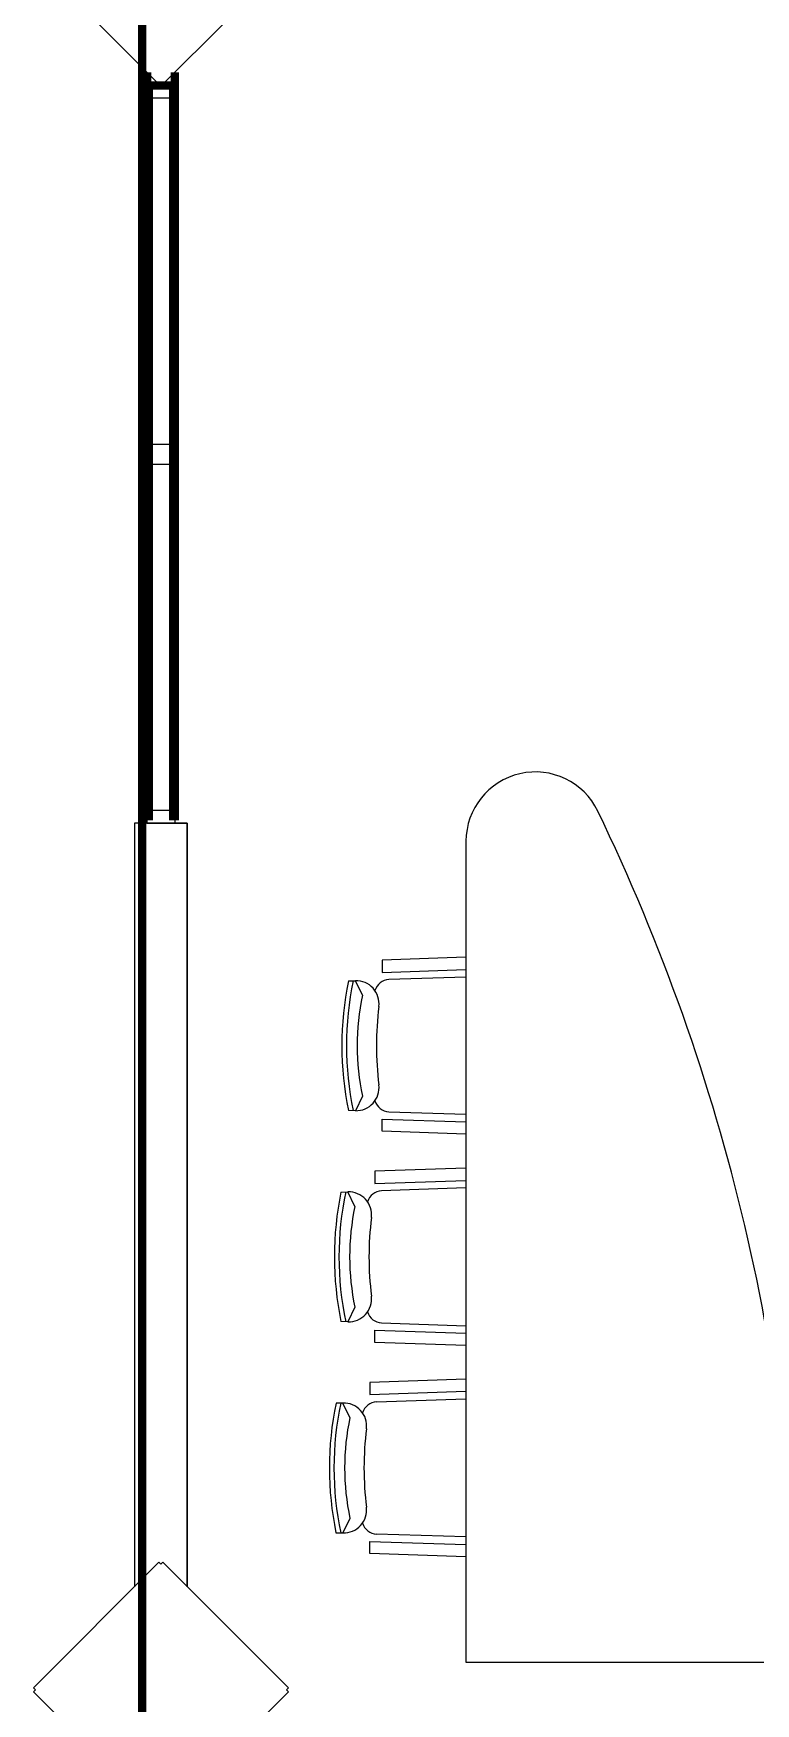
# Model space of a CAD drawing. Header units: metres. Extents: x -331 to 2982, y 362 to 2539.
# Drawn here: x 2869.14 to 2871.74, y 1345.53 to 1351.55 of the extents above; entities that cross this region are included whole.
import ezdxf

# ---------------------------------------------------------------- set-up
doc = ezdxf.new("R2010")
doc.units = ezdxf.units.M
doc.layers.get('0').update_dxf_attribs({"color": 251})
for name, color, linetype in [('CX', 251, 'Continuous'), ('Est', 251, 'Continuous'), ('Pis', 251, 'Continuous')]:
    doc.layers.add(name, color=color, linetype=linetype)

# ---------------------------------------------------------------- blocks, each defined once
blk = doc.blocks.new('XR_BL2_AND_MON-REV15$0$A$C331768BC')
at = {"layer": 'CX'}
for p, q in [((9.533192470101426e-06, 70.9999990115175), (102.0000095331925, 70.9999990115175)), ((9.533192510957633e-06, -9.884824976325035e-07), (9.533192470180749e-06, 70.9999990115175)), ((102.0000095331925, 70.9999990115175), (102.0000095331925, -9.884824976325035e-07)), ((102.0000095331925, -9.884824976325035e-07), (9.533192510957633e-06, -9.884824976325035e-07))]:
    blk.add_line(p, q, dxfattribs=at)
blk = doc.blocks.new('XR_BL2_AND_MON-REV15$0$A$C03051BF2')
at = {"layer": 'CX'}
blk.add_lwpolyline([(102.0000054412521, 46.20465940108988), (5.441252142190933e-06, 46.20465940108988), (5.441252142190933e-06, 7.562339305877686e-07), (102.0000054412521, 7.562339305877686e-07)], close=True, dxfattribs=at)
blk = doc.blocks.new('XR_BL2_AND_MON-REV15$0$P_M')
at = {"layer": 'Est'}
blk.add_lwpolyline([(0.459619407770866, -0.4313351365234155), (0.4525483399589962, -0.4242640687115564), (0.459619407770866, -0.4171930008996867), (0.007071067811864395, 0.03535533905932198), (-1.77635683940025e-15, 0.02828427124745581), (-0.007071067811864395, 0.03535533905932198), (-0.4596194077713349, -0.4171930009001699), (-0.4525483399594705, -0.4242640687120343), (-0.4596194077713349, -0.4313351365238987), (-0.007071067812340459, -0.8838834764828789), (-4.760636080423436e-13, -0.8768124086710074), (0.007071067811388332, -0.8838834764828789)], close=True, dxfattribs=at)

msp = doc.modelspace()

# ---------------------------------------------------------------- linework, layer by layer
at = {"lineweight": 0}
msp.add_lwpolyline([(2869.529780533752, 1361.563709184918), (2869.529766709953, 1329.626571527119, 1.000162268804467), (2878.269757025977, 1329.625163169142), (2878.267257801484, 1329.955783529037), (2880.282266578581, 1329.95578352894), (2880.282266578581, 1329.88078352894), (2880.472266578581, 1329.88078352894), (2880.472266578581, 1361.280783529137), (2880.282266578581, 1361.280783529137), (2880.282266578581, 1361.205783529138), (2878.269779626867, 1361.20578352904, 1.039799903503053), (2869.529759374805, 1361.566334554812, 0.005135223154421773)], format="xyb", close=True, dxfattribs=at)
at = {"layer": 'Pis'}
for p, q in [((2869.647150478439, 1351.413976953313), (2869.647150478439, 1348.705800357854)), ((2869.502266578443, 1348.705783528899), (2869.502266578443, 1345.952474004485)), ((2869.692266578443, 1348.705783528899), (2869.502266578443, 1348.705783528899)), ((2869.692266578443, 1348.705783528899), (2869.502266578443, 1348.705783528899)), ((2869.502266578443, 1348.705783528899), (2869.502266578443, 1345.952474004485)), ((2869.552382678444, 1348.7057835289), (2869.542266578442, 1348.7057835289)), ((2869.652266578442, 1348.705800357854), (2869.64215047844, 1348.705800357854)), ((2869.647150478439, 1348.705800357854), (2869.692266578443, 1348.705800357854)), ((2869.692266578443, 1348.705800357854), (2869.692266578443, 1345.952474004483)), ((2869.692266578443, 1348.705783528899), (2869.692266578443, 1345.952474004484)), ((2869.692266578443, 1345.952474004484), (2869.692266578443, 1348.705783528899)), ((2870.697266578443, 1348.640828470761), (2870.697266578445, 1345.680783528902)), ((2870.697266578444, 1348.222375938234), (2870.394937369955, 1348.212080953959)), ((2870.394937369955, 1348.212080953959), (2870.394937369955, 1348.168080953959)), ((2870.394937369955, 1348.168080953959), (2870.697266578444, 1348.178375938234)), ((2870.697266578444, 1348.150863205066), (2870.419524645762, 1348.141693408786)), ((2870.273443506858, 1348.136870463), (2870.298604460661, 1348.137701165151)), ((2870.323667560883, 1348.085551909149), (2870.298604460661, 1348.137701165151)), ((2870.29860446066, 1347.669204384096), (2870.27346202328, 1347.670034474917)), ((2870.323667560883, 1347.721353640096), (2870.298604460661, 1347.669204384094)), ((2870.419524645761, 1347.665212140458), (2870.697266578444, 1347.656042344179)), ((2870.394937369955, 1347.594824595284), (2870.394937369955, 1347.638824595284)), ((2870.394937369955, 1347.638824595284), (2870.697266578444, 1347.628529611009)), ((2870.697266578444, 1347.584529611009), (2870.394937369955, 1347.594824595284)), ((2870.697266578444, 1347.461876412491), (2870.368030927561, 1347.450665203805)), ((2870.368030927561, 1347.450665203805), (2870.368030927561, 1347.406665203803)), ((2870.246537064463, 1347.375454712846), (2870.271698018267, 1347.376285414995)), ((2870.296761118489, 1347.324136158993), (2870.271698018267, 1347.376285414995)), ((2870.368030927561, 1347.406665203803), (2870.697266578444, 1347.417876412492)), ((2870.697266578444, 1347.390335785287), (2870.392618203367, 1347.380277658632)), ((2870.296761118489, 1346.95993788994), (2870.271698018267, 1346.907788633938)), ((2870.271698018266, 1346.907788633942), (2870.246555580886, 1346.908618724763)), ((2870.392618203367, 1346.903796390304), (2870.697266578444, 1346.893738263648)), ((2870.368030927561, 1346.83340884513), (2870.368030927561, 1346.87740884513)), ((2870.368030927561, 1346.87740884513), (2870.697266578444, 1346.866197636442)), ((2870.697266578444, 1346.822197636442), (2870.368030927561, 1346.83340884513)), ((2870.697266578444, 1346.7010689827), (2870.350093064208, 1346.689246949732)), ((2870.350093064208, 1346.689246949732), (2870.350093064208, 1346.645246949732)), ((2870.350093064208, 1346.645246949732), (2870.697266578444, 1346.6570689827)), ((2870.253760154913, 1346.614867160921), (2870.228617717533, 1346.614037070099)), ((2870.278823255136, 1346.562717904922), (2870.253760154914, 1346.614867160924)), ((2870.374680340013, 1346.618859404558), (2870.697266578444, 1346.629509759226)), ((2870.278823255136, 1346.198519635869), (2870.253760154914, 1346.146370379867)), ((2870.22859920111, 1346.147201082016), (2870.253760154914, 1346.146370379867)), ((2870.350093064208, 1346.071990591057), (2870.350093064208, 1346.115990591059)), ((2870.350093064208, 1346.115990591059), (2870.697266578444, 1346.104168558091)), ((2870.697266578444, 1346.131727781563), (2870.374680340014, 1346.14237813623)), ((2870.697266578444, 1346.060168558091), (2870.350093064208, 1346.071990591057)), ((2870.697266578445, 1345.680783528902), (2871.896283696931, 1345.6807835289))]:
    msp.add_line(p, q, dxfattribs=at)
at = {"layer": 'Pis', "const_width": 0.03}
msp.add_lwpolyline([(2869.529780533752, 1361.563709184918), (2869.529766709953, 1329.626571527119, 1.000162268804467), (2878.269757025977, 1329.625163169142), (2878.267257801484, 1329.955783529037), (2880.282266578581, 1329.95578352894), (2880.282266578581, 1329.88078352894), (2880.472266578581, 1329.88078352894), (2880.472266578581, 1361.280783529137), (2880.282266578581, 1361.280783529137), (2880.282266578581, 1361.205783529138), (2878.269779626867, 1361.20578352904, 1.039799903503053), (2869.529759374805, 1361.566334554812, 0.005135223154421773)], format="xyb", close=True, dxfattribs=at)
msp.add_lwpolyline([(2869.647249844354, 1351.414076350705), (2869.647231087944, 1351.366503977988), (2869.547266578444, 1351.366503977988), (2869.547266578444, 1351.414093021844)], dxfattribs=at)
for points in [[(2869.55396573012, 1350.051153768578), (2869.547964475636, 1350.051153768579), (2869.547965730118, 1351.340813255289), (2869.553965730117, 1351.340813255289)], [(2869.64096573012, 1350.051153768579), (2869.64696573012, 1350.051153768579), (2869.646965730117, 1351.340813255423), (2869.640965730117, 1351.340813255423)], [(2869.55396573012, 1350.021150676336), (2869.547964475636, 1350.021150676336), (2869.547965730118, 1348.731491189626), (2869.553965730117, 1348.731491189626)], [(2869.64096573012, 1350.021150676336), (2869.64696573012, 1350.021150676336), (2869.646965730117, 1348.731491189493), (2869.640965730117, 1348.731491189493)]]:
    msp.add_lwpolyline(points, close=True, dxfattribs=at)
at = {"layer": 'Pis'}
for centre, radius, start, end in [((2870.947266578444, 1348.640828470761), 0.25, 25.76997295565571, 180), ((2864.60878440378, 1345.580783528901), 7.288482174663022, 0.7861386761800037, 25.76997295560497), ((2871.403361474026, 1347.90349728527), 1.153766723655076, 168.3302263840081, 191.6743187363471), ((2871.399525371557, 1347.903497290019), 1.133430621185467, 168.0887303520885, 191.9159015626503), ((2870.301326758356, 1348.055246091958), 0.08250000000018674, 352.8808291655488, 91.89096348910267), ((2871.183433950077, 1347.903452774621), 0.8788391996165635, 168.0414412429396, 191.9585587570604), ((2870.421878243281, 1348.086743790235), 0.05500000000195843, 92.45258900665782, 163.6050063417286), ((2871.516680740672, 1347.903452774623), 1.142296519229716, 172.8808291659997, 187.1191708340003), ((2870.301326758356, 1347.751659457289), 0.08250000000049505, 268.1090365105869, 7.119170834216218), ((2870.421878243282, 1347.720161759011), 0.05500000000289764, 196.394993657095, 267.5474109919629), ((2871.376455031631, 1347.142081535116), 1.153766723655076, 168.3302263840081, 191.6743187363471), ((2871.372618929162, 1347.142081539865), 1.133430621185467, 168.0887303520885, 191.9159015626503), ((2870.274420315963, 1347.293830341803), 0.082499999999304, 352.8808291661364, 91.89096348975484), ((2870.394971800888, 1347.32532804008), 0.05500000000292061, 92.45258900803714, 163.605006342905), ((2871.156527507683, 1347.142037024467), 0.8788391996165635, 168.0414412429396, 191.9585587570604), ((2871.489774298285, 1347.142037024468), 1.142296519237049, 172.8808291659997, 187.1191708340004), ((2870.274420315962, 1346.990243707134), 0.08249999999959266, 268.1090365096191, 7.119170833706871), ((2870.394971800887, 1346.958746008857), 0.05500000000289764, 196.394993657095, 267.5474109919629), ((2871.358517168278, 1346.380574259746), 1.153766723655076, 168.3256812636529, 191.6697736159918), ((2871.354681065809, 1346.380574254997), 1.133430621185467, 168.0840984373497, 191.9112696479115), ((2870.256482452609, 1346.532412087728), 0.08249999999959266, 352.8808291662931, 91.89096349038091), ((2870.377033937534, 1346.563909786006), 0.05500000000226885, 92.45258900854085, 163.605006343453), ((2871.13858964433, 1346.380618770396), 0.8788391996165635, 168.0414412429396, 191.9585587570604), ((2871.471836434932, 1346.380618770394), 1.142296519237049, 172.8808291659997, 187.1191708340004), ((2870.25648245261, 1346.228825453059), 0.082499999999304, 268.1090365102452, 7.119170833863564), ((2870.377033937534, 1346.197327754782), 0.05500000000292061, 196.394993657095, 267.5474109919629)]:
    msp.add_arc(centre, radius, start, end, dxfattribs=at)

# ---------------------------------------------------------------- block references
for p in [(2869.597266546969, 1352.255047597614), (2869.597266578442, 1346.005047597613)]:
    msp.add_blockref('XR_BL2_AND_MON-REV15$0$P_M', p, dxfattribs=at)
at = {"layer": 'Pis', "extrusion": (0, 0, -1), "xscale": 0.0009999999999763531, "yscale": 0.0009999999999763531, "zscale": -0.001000000000004775}
msp.add_blockref('XR_BL2_AND_MON-REV15$0$A$C03051BF2', (-2869.648465735067, 1351.320314800787), dxfattribs=at)
at = {"layer": 'Pis', "extrusion": (0, 0, -1), "xscale": 0.0009999999999763531, "yscale": 0.0009999999999763531, "zscale": -0.001000000000004775, "rotation": 180}
msp.add_blockref('XR_BL2_AND_MON-REV15$0$A$C331768BC', (-2869.5464644661, 1350.07165222147), dxfattribs=at)
at = {"layer": 'Pis', "xscale": 0.0009999999999763531, "yscale": 0.0009999999999763531, "zscale": 0.0009999999999763531, "rotation": 180}
msp.add_blockref('XR_BL2_AND_MON-REV15$0$A$C03051BF2', (2869.648465735067, 1348.751989644128), dxfattribs=at)

doc.saveas('drawing.dxf')
